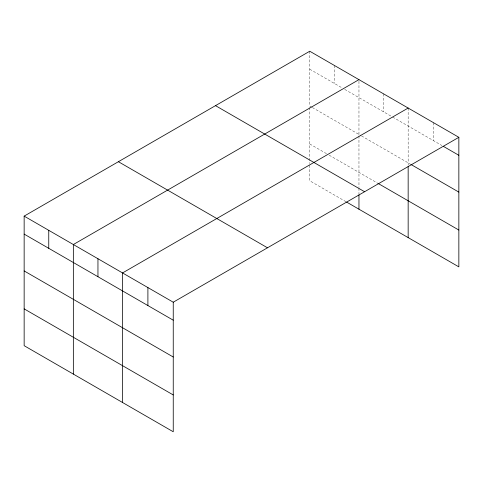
<?xml version="1.0" encoding="UTF-8"?>
<svg xmlns="http://www.w3.org/2000/svg" width="483" height="483" viewBox="0 0 483 483"><rect width="100%" height="100%" fill="white"/><g stroke="black" fill="none" stroke-linecap="round" stroke-linejoin="round"><path stroke-width="0.36" stroke-dasharray="2.42 1.81" d="M309.754 51.234L309.754 106.037L311.698 107.16M358.96 134.443L358.96 79.641M309.754 69.214L342.127 87.906M344.717 89.397L391.973 116.687M392.619 117.055L441.951 145.54M312.344 107.534L360.898 135.566M361.544 135.94L410.109 163.972M309.754 143.976L326.586 153.691M329.177 155.188L377.084 182.846M346.009 201.725L309.754 180.793L309.754 164.262M433.505 122.682L433.505 140.662M408.159 108.047L408.159 165.083M383.556 93.841L383.556 111.827M358.96 135.928L358.96 187.41M358.96 188.159L358.96 194.172M334.357 65.434L334.357 83.42M309.754 107.522L309.754 163.514"/><path stroke-width="0.72" d="M458.85 137.311L309.754 51.234L24.15 216.124L24.15 345.689L173.246 431.766L173.246 302.207L458.85 137.311L458.85 266.876L346.655 202.099M358.96 79.641L73.35 244.531L73.35 374.096M408.159 108.047L122.555 272.937L122.555 402.502M443.255 146.289L458.85 155.297M410.755 164.353L458.85 192.113M377.73 183.22L458.85 230.053M215.509 105.65L364.599 191.727M118.401 161.714L267.491 247.791M24.15 216.124L173.246 302.207M24.15 234.11L173.246 320.187M24.15 270.927L173.246 357.009M24.15 308.866L173.246 394.943M408.159 166.569L408.159 237.606M358.96 194.921L358.96 209.199M147.901 287.572L147.901 305.552M97.952 258.737L97.952 276.717M48.753 230.331L48.753 248.31"/></g></svg>
